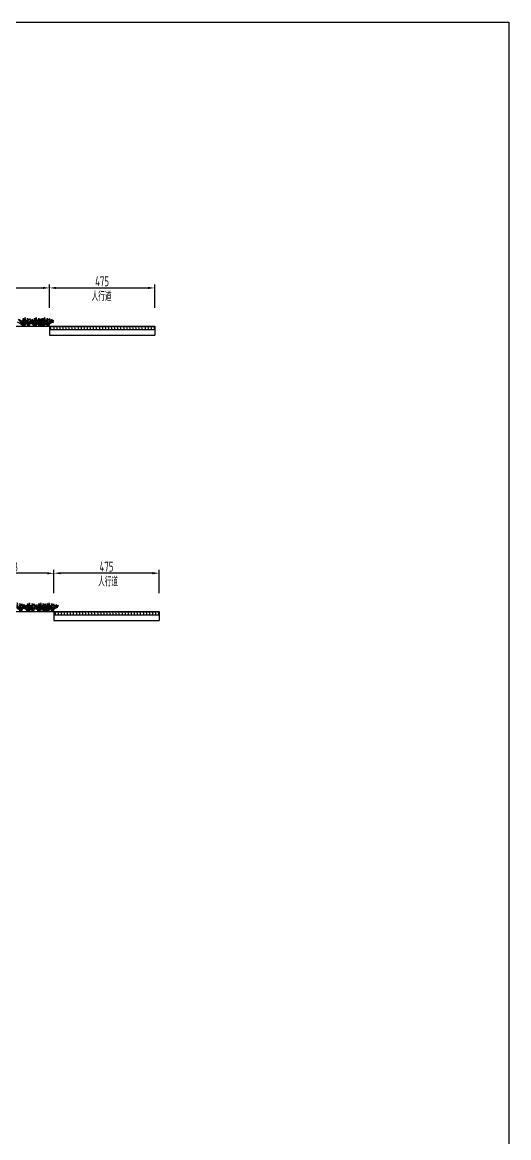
# Model space of a CAD drawing. Header units: millimetres. Extents: x -29538 to 115583, y -232866 to 15404.
# Drawn here: x 3125 to 5322, y 10366 to 15404 of the extents above; entities that cross this region are included whole.
import ezdxf
from ezdxf.enums import TextEntityAlignment as Align

# ---------------------------------------------------------------- set-up
doc = ezdxf.new("R2010")
doc.units = ezdxf.units.MM
doc.header["$LTSCALE"] = 10
doc.header["$MEASUREMENT"] = 0
for name, color, linetype in [('3', 3, 'Continuous'), ('填充', 8, 'Continuous'), ('文字', 7, 'Continuous'), ('标注', 4, 'Continuous'), ('轮廓线', 1, 'Continuous')]:
    doc.layers.add(name, color=color, linetype=linetype)
doc.styles.get("Standard").update_dxf_attribs({"font": 'gbenor.shx', "width": 0.75, "bigfont": 'gbcbig.shx'})
doc.dimstyles.new('150', dxfattribs={"dimscale": 15, "dimtxt": 3, "dimasz": 2, "dimexe": 1, "dimexo": 1, "dimgap": 0.5, "dimtad": 1, "dimdec": 1, "dimdsep": 46, "dimtxsty": 'Standard', "dimcen": 0.5, "dimadec": 0, "dimazin": 0, "dimtfac": 1, "dimtdec": 1, "dimtofl": 0, "dimtmove": 2, "dimatfit": 3, "dimfxl": 0, "dimtolj": 1, "dimtzin": 0, "dimarcsym": 0})

# ---------------------------------------------------------------- blocks, each defined once
blk = doc.blocks.new('*D140')
at = {"color": 0, "lineweight": -2}
for p, q in [((3267.9, 12825.7), (3267.9, 12930.7)), ((3712.9, 12915.7), (3297.9, 12915.7)), ((3742.9, 12825.7), (3742.9, 12930.7))]:
    blk.add_line(p, q, dxfattribs=at)
at = {"color": 0}
for points in [[(3297.9, 12920.7), (3297.9, 12910.7), (3267.9, 12915.7)], [(3712.9, 12920.7), (3712.9, 12910.7), (3742.9, 12915.7)]]:
    blk.add_solid(points, dxfattribs=at)
at = {"layer": 'Defpoints', "color": 0}
for p in [(3267.9, 12915.7), (3267.9, 12742.4), (3742.9, 12742.4)]:
    blk.add_point(p, dxfattribs=at)
at = {"color": 0, "insert": (3505.4, 12945.7), "char_height": 45, "attachment_point": 5}
blk.add_mtext('\\A1;475', dxfattribs=at)
blk = doc.blocks.new('*D141')
at = {"color": 0, "lineweight": -2}
for p, q in [((2917.9, 12825.3), (2917.9, 12930.3)), ((3237.9, 12915.3), (2947.9, 12915.3)), ((3267.9, 12825.3), (3267.9, 12930.3))]:
    blk.add_line(p, q, dxfattribs=at)
at = {"color": 0}
for points in [[(2947.9, 12920.3), (2947.9, 12910.3), (2917.9, 12915.3)], [(3237.9, 12920.3), (3237.9, 12910.3), (3267.9, 12915.3)]]:
    blk.add_solid(points, dxfattribs=at)
at = {"layer": 'Defpoints', "color": 0}
for p in [(2917.9, 12915.3), (2917.9, 12742.4), (3267.9, 12742.4)]:
    blk.add_point(p, dxfattribs=at)
at = {"color": 0, "insert": (3092.9, 12945.3), "char_height": 45, "attachment_point": 5}
blk.add_mtext('\\A1;B', dxfattribs=at)
blk = doc.blocks.new('*D175')
at = {"layer": 'Defpoints', "color": 0}
for p in [(3247.9, 14204.5), (2897.9, 14056.2), (3247.9, 14031.2)]:
    blk.add_point(p, dxfattribs=at)
at = {"layer": '标注', "color": 0, "lineweight": -2}
for p, q in [((2897.9, 14114.5), (2897.9, 14219.5)), ((3247.9, 14114.5), (3247.9, 14219.5)), ((2927.9, 14204.5), (3217.9, 14204.5))]:
    blk.add_line(p, q, dxfattribs=at)
at = {"layer": '标注', "color": 0}
for points in [[(2927.9, 14209.5), (2927.9, 14199.5), (2897.9, 14204.5)], [(3217.9, 14209.5), (3217.9, 14199.5), (3247.9, 14204.5)]]:
    blk.add_solid(points, dxfattribs=at)
at = {"layer": '标注', "color": 0, "insert": (3072.9, 14234.5), "char_height": 45, "attachment_point": 5}
blk.add_mtext('\\A1;B', dxfattribs=at)
blk = doc.blocks.new('*D176')
at = {"layer": 'Defpoints', "color": 0}
for p in [(3722.9, 14204.5), (3247.9, 14031.2), (3722.9, 14031.2)]:
    blk.add_point(p, dxfattribs=at)
at = {"layer": '标注', "color": 0, "lineweight": -2}
for p, q in [((3247.9, 14114.5), (3247.9, 14219.5)), ((3722.9, 14114.5), (3722.9, 14219.5)), ((3277.9, 14204.5), (3692.9, 14204.5))]:
    blk.add_line(p, q, dxfattribs=at)
at = {"layer": '标注', "color": 0}
for points in [[(3277.9, 14209.5), (3277.9, 14199.5), (3247.9, 14204.5)], [(3692.9, 14209.5), (3692.9, 14199.5), (3722.9, 14204.5)]]:
    blk.add_solid(points, dxfattribs=at)
at = {"layer": '标注', "color": 0, "insert": (3485.4, 14234.5), "char_height": 45, "attachment_point": 5}
blk.add_mtext('\\A1;475', dxfattribs=at)

msp = doc.modelspace()

# ---------------------------------------------------------------- hatches: boundary and pattern name
at = {"layer": '填充'}
h = msp.add_hatch(dxfattribs=at)
h.set_pattern_fill('ANGLE', color=256, scale=50, style=0)
h.set_pattern_definition([(180, (2965.737, 9381.389), (0, 13.75), [10, -3.75]), (90, (2965.737, 9381.389), (13.75, 8e-16), [10, -3.75])])
h.paths.add_polyline_path([(3247.87, 14031.24), (3247.87, 14016.24), (3722.87, 14016.24), (3722.87, 14031.24)])
h = msp.add_hatch(dxfattribs=at)
h.set_pattern_fill('ANGLE', color=256, scale=50, style=0)
h.set_pattern_definition([(180, (2985.737, 8092.519), (0, 13.75), [10, -3.75]), (90, (2985.737, 8092.519), (13.75, 8e-16), [10, -3.75])])
h.paths.add_polyline_path([(3267.87, 12742.37), (3267.87, 12727.37), (3742.87, 12727.37), (3742.87, 12742.37)])

# ---------------------------------------------------------------- linework, layer by layer
for p, q in [((3247.87, 14016.24), (3722.87, 14016.24)), ((3247.87, 13991.24), (3722.87, 13991.24)), ((3267.87, 12727.37), (3742.87, 12727.37)), ((3267.87, 12702.37), (3742.87, 12702.37))]:
    msp.add_line(p, q)
msp.add_lwpolyline([(-3642.81, 15404.42), (5321.54, 15404.42), (5321.54, -4750.7), (-3642.81, -4750.7)], close=True)
at = {"layer": '3', "color": 9}
for points in [[(3102.56, 14051.07, -0.0394978), (3114.27, 14045.4, -0.232087), (3126.24, 14031.24, 0.1911867), (3107.64, 14062.62, -0.2267195), (3127.6, 14043.58, -0.091203), (3130.77, 14068.28, -0.1239074), (3129.28, 14030.45, -0.0624947), (3135.07, 14048.37)], [(3157.97, 14050.23, 0.0394978), (3146.26, 14044.56, 0.232087), (3134.3, 14030.4, -0.1911867), (3152.89, 14061.78, 0.2267195), (3132.93, 14042.75, 0.091203), (3129.76, 14067.44, 0.1239074), (3131.25, 14029.61, 0.0624947), (3125.46, 14047.53)], [(3148.55, 14040.45, 0.013375), (3179.9, 14057.97, 0.001492), (3148.15, 14048.23, 0.302407), (3142.26, 14040.98, -0.1063996), (3160.85, 14065.45, 0.2267195), (3140.89, 14046.42, 0.091203), (3137.72, 14071.11, 0.074282), (3136.52, 14044.13)], [(3177.14, 14050.23, 0.0394978), (3165.43, 14044.56, 0.232087), (3153.46, 14030.4, -0.1911867), (3172.06, 14061.78, 0.2267195), (3152.1, 14042.75, 0.091203), (3148.93, 14067.44, 0.1239074), (3150.42, 14029.61, 0.0624947), (3144.62, 14047.53)], [(3153.07, 14051.07, -0.0394978), (3164.78, 14045.4, -0.232087), (3176.75, 14031.24, 0.1911867), (3158.16, 14062.62, -0.2267195), (3178.11, 14043.58, -0.091203), (3181.28, 14068.28, -0.1239074), (3179.79, 14030.45, -0.0624947), (3185.59, 14048.37)], [(3208.48, 14050.23, 0.0394978), (3196.78, 14044.56, 0.232087), (3184.81, 14030.4, -0.1911867), (3203.4, 14061.78, 0.2267195), (3183.45, 14042.75, 0.091203), (3180.27, 14067.44, 0.1239074), (3181.77, 14029.61, 0.0624947), (3175.97, 14047.53)], [(3199.06, 14040.45, 0.013375), (3230.41, 14057.97, 0.001492), (3198.66, 14048.23, 0.302407), (3192.77, 14040.98, -0.1063996), (3211.36, 14065.45, 0.2267195), (3191.41, 14046.42, 0.091203), (3188.23, 14071.11, 0.074282), (3187.04, 14044.13)], [(3190.83, 14051.07, -0.0394978), (3202.54, 14045.4, -0.232087), (3214.51, 14031.24, 0.1911867), (3195.92, 14062.62, -0.2267195), (3215.87, 14043.58, -0.091203), (3219.04, 14068.28, -0.1239074), (3217.55, 14030.45, -0.0624947), (3223.35, 14048.37)], [(3227.65, 14050.23, 0.0394978), (3215.95, 14044.56, 0.232087), (3203.98, 14030.4, -0.1911867), (3222.57, 14061.78, 0.2267195), (3202.62, 14042.75, 0.091203), (3199.44, 14067.44, 0.1239074), (3200.93, 14029.61, 0.0624947), (3195.14, 14047.53)], [(3246.24, 14050.23, 0.0394978), (3234.54, 14044.56, 0.232087), (3222.57, 14030.4, -0.1911867), (3241.16, 14061.78, 0.2267195), (3221.21, 14042.75, 0.091203), (3218.03, 14067.44, 0.1239074), (3219.52, 14029.61, 0.0624947), (3213.73, 14047.53)], [(3236.82, 14040.45, 0.013375), (3268.17, 14057.97, 0.001492), (3236.42, 14048.23, 0.302407), (3230.53, 14040.98, -0.1063996), (3249.12, 14065.45, 0.2267195), (3229.17, 14046.42, 0.091203), (3225.99, 14071.11, 0.074282), (3224.79, 14044.13)], [(3265.41, 14050.23, 0.0394978), (3253.7, 14044.56, 0.232087), (3241.73, 14030.4, -0.1911867), (3260.33, 14061.78, 0.2267195), (3240.37, 14042.75, 0.091203), (3237.2, 14067.44, 0.1239074), (3238.69, 14029.61, 0.0624947), (3232.9, 14047.53)], [(3113.44, 12751.58, 0.013375), (3144.79, 12769.1, 0.001492), (3113.04, 12759.36, 0.302407), (3107.15, 12752.11, -0.1063996), (3125.74, 12776.58, 0.2267195), (3105.79, 12757.54, 0.091203), (3102.61, 12782.24, 0.074282), (3101.42, 12755.25)], [(3142.03, 12761.36, 0.0394978), (3130.32, 12755.69, 0.232087), (3118.36, 12741.53, -0.1911867), (3136.95, 12772.91, 0.2267195), (3117, 12753.88, 0.091203), (3113.82, 12778.57, 0.1239074), (3115.31, 12740.74, 0.0624947), (3109.52, 12758.66)], [(3122.56, 12762.2, -0.0394978), (3134.27, 12756.53, -0.232087), (3146.24, 12742.37, 0.1911867), (3127.64, 12773.75, -0.2267195), (3147.6, 12754.71, -0.091203), (3150.77, 12779.41, -0.1239074), (3149.28, 12741.58, -0.0624947), (3155.07, 12759.5)], [(3177.97, 12761.36, 0.0394978), (3166.26, 12755.69, 0.232087), (3154.3, 12741.53, -0.1911867), (3172.89, 12772.91, 0.2267195), (3152.93, 12753.88, 0.091203), (3149.76, 12778.57, 0.1239074), (3151.25, 12740.74, 0.0624947), (3145.46, 12758.66)], [(3168.55, 12751.58, 0.013375), (3199.9, 12769.1, 0.001492), (3168.15, 12759.36, 0.302407), (3162.26, 12752.11, -0.1063996), (3180.85, 12776.58, 0.2267195), (3160.89, 12757.54, 0.091203), (3157.72, 12782.24, 0.074282), (3156.52, 12755.25)], [(3197.14, 12761.36, 0.0394978), (3185.43, 12755.69, 0.232087), (3173.46, 12741.53, -0.1911867), (3192.06, 12772.91, 0.2267195), (3172.1, 12753.88, 0.091203), (3168.93, 12778.57, 0.1239074), (3170.42, 12740.74, 0.0624947), (3164.62, 12758.66)], [(3173.07, 12762.2, -0.0394978), (3184.78, 12756.53, -0.232087), (3196.75, 12742.37, 0.1911867), (3178.16, 12773.75, -0.2267195), (3198.11, 12754.71, -0.091203), (3201.28, 12779.41, -0.1239074), (3199.79, 12741.58, -0.0624947), (3205.59, 12759.5)], [(3228.48, 12761.36, 0.0394978), (3216.78, 12755.69, 0.232087), (3204.81, 12741.53, -0.1911867), (3223.4, 12772.91, 0.2267195), (3203.45, 12753.88, 0.091203), (3200.27, 12778.57, 0.1239074), (3201.77, 12740.74, 0.0624947), (3195.97, 12758.66)], [(3219.06, 12751.58, 0.013375), (3250.41, 12769.1, 0.001492), (3218.66, 12759.36, 0.302407), (3212.77, 12752.11, -0.1063996), (3231.36, 12776.58, 0.2267195), (3211.41, 12757.54, 0.091203), (3208.23, 12782.24, 0.074282), (3207.04, 12755.25)], [(3210.83, 12762.2, -0.0394978), (3222.54, 12756.53, -0.232087), (3234.51, 12742.37, 0.1911867), (3215.92, 12773.75, -0.2267195), (3235.87, 12754.71, -0.091203), (3239.04, 12779.41, -0.1239074), (3237.55, 12741.58, -0.0624947), (3243.35, 12759.5)], [(3247.65, 12761.36, 0.0394978), (3235.95, 12755.69, 0.232087), (3223.98, 12741.53, -0.1911867), (3242.57, 12772.91, 0.2267195), (3222.62, 12753.88, 0.091203), (3219.44, 12778.57, 0.1239074), (3220.93, 12740.74, 0.0624947), (3215.14, 12758.66)], [(3266.24, 12761.36, 0.0394978), (3254.54, 12755.69, 0.232087), (3242.57, 12741.53, -0.1911867), (3261.16, 12772.91, 0.2267195), (3241.21, 12753.88, 0.091203), (3238.03, 12778.57, 0.1239074), (3239.52, 12740.74, 0.0624947), (3233.73, 12758.66)], [(3256.82, 12751.58, 0.013375), (3288.17, 12769.1, 0.001492), (3256.42, 12759.36, 0.302407), (3250.53, 12752.11, -0.1063996), (3269.12, 12776.58, 0.2267195), (3249.17, 12757.54, 0.091203), (3245.99, 12782.24, 0.074282), (3244.79, 12755.25)], [(3285.41, 12761.36, 0.0394978), (3273.7, 12755.69, 0.232087), (3261.73, 12741.53, -0.1911867), (3280.33, 12772.91, 0.2267195), (3260.37, 12753.88, 0.091203), (3257.2, 12778.57, 0.1239074), (3258.69, 12740.74, 0.0624947), (3252.9, 12758.66)]]:
    msp.add_lwpolyline(points, format="xyb", dxfattribs=at)
at = {"layer": '轮廓线'}
for p, q in [((2897.87, 14031.24), (3722.87, 14031.24)), ((3247.87, 14031.24), (3247.87, 13991.24)), ((3722.87, 14031.24), (3722.87, 13991.24)), ((2917.87, 12742.37), (3742.87, 12742.37)), ((3267.87, 12742.37), (3267.87, 12702.37)), ((3742.87, 12742.37), (3742.87, 12702.37))]:
    msp.add_line(p, q, dxfattribs=at)

# ---------------------------------------------------------------- texts
at = {"width": 0.8}
msp.add_text('人行道', height=37.5, dxfattribs=at).set_placement((3512.45, 12875.59), align=Align.MIDDLE_CENTER)
at = {"layer": '文字', "width": 0.8}
msp.add_text('人行道', height=37.5, dxfattribs=at).set_placement((3483.04, 14164.46), align=Align.MIDDLE_CENTER)

# ---------------------------------------------------------------- dimensions: what is measured, and where the dimension line sits
dim = msp.add_linear_dim(base=(2917.87, 12915.28), p1=(3267.87, 12742.37), p2=(2917.87, 12742.37), angle=180, text='B', dimstyle='150')
dim.commit()
dim.dimension.update_dxf_attribs({"geometry": '*D141', "text_midpoint": (3092.87, 12945.28)})
dim = msp.add_linear_dim(base=(3267.87, 12915.68), p1=(3742.87, 12742.37), p2=(3267.87, 12742.37), angle=180, dimstyle='150')
dim.commit()
dim.dimension.update_dxf_attribs({"geometry": '*D140', "text_midpoint": (3505.37, 12945.68)})
at = {"layer": '标注'}
dim = msp.add_linear_dim(base=(3247.87, 14204.55), p1=(2897.87, 14056.24), p2=(3247.87, 14031.24), text='B', dimstyle='150', dxfattribs=at)
dim.commit()
dim.dimension.update_dxf_attribs({"geometry": '*D175', "text_midpoint": (3072.87, 14234.55)})
dim = msp.add_linear_dim(base=(3722.87, 14204.55), p1=(3247.87, 14031.24), p2=(3722.87, 14031.24), dimstyle='150', dxfattribs=at)
dim.commit()
dim.dimension.update_dxf_attribs({"geometry": '*D176', "text_midpoint": (3485.37, 14234.55)})

doc.saveas('drawing.dxf')
